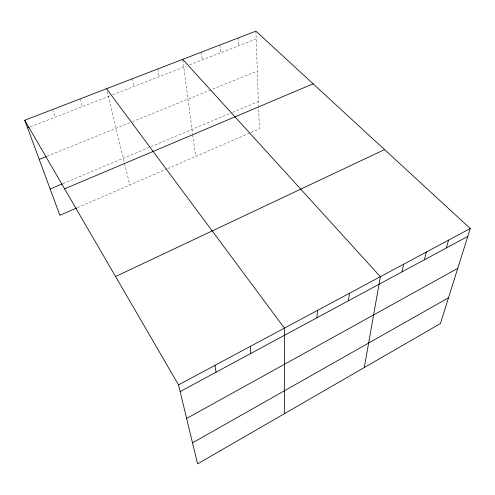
<?xml version="1.0" encoding="UTF-8"?>
<svg xmlns="http://www.w3.org/2000/svg" width="495" height="495" viewBox="0 0 495 495"><rect width="100%" height="100%" fill="white"/><g stroke="black" fill="none" stroke-linecap="round" stroke-linejoin="round"><path stroke-width="0.37" stroke-dasharray="2.48 1.86" d="M77.375 207.714L167.038 168.857M167.743 168.554L250.161 132.839M250.866 132.53L259.368 128.849L258.582 106.673M62.976 183.614L150.183 146.99M150.876 146.699L231.895 112.674M232.582 112.39L258.396 101.549M47.013 156.253L131.491 122.036M132.19 121.751L257.313 71.07M30.418 126.813L109.822 95.9M112.674 94.786L186.584 66.014M189.443 64.901L256.175 38.926M52.668 109.475L55.168 117.179M79.918 98.969L82.096 106.691M107.205 91.532L124.394 162.564M124.567 163.282L129.82 184.988M132.505 78.699L134.083 86.452M157.886 68.91L159.186 76.682M182.785 60.056L192.611 134.027M192.71 134.795L195.593 156.488M201.471 52.111L202.306 59.895M219.929 44.995L220.572 52.786M238.064 38.004L238.522 45.794M255.896 31.129L258.557 105.942"/><path stroke-width="0.74" d="M284.34 413.74L284.408 328.129L106.518 88.716M316.949 317.771L317.425 310.427M348.474 300.762L349.396 293.294M364.314 367.519L380.364 276.693L182.692 59.351M401.996 271.885L403.642 264.212M424.432 259.776L426.368 252.029M446.354 247.952L448.563 240.131M470.25 228.511L440.426 323.538L197.579 463.871L178.522 384.887L24.75 120.236L255.896 31.129L470.25 228.511L178.522 384.887M192.512 442.858L448.507 297.798M186.621 418.467L457.751 268.333M180.137 391.588L467.775 236.393M115.564 276.532L384.553 149.601M76.669 208.018L59.87 215.3L24.75 120.236M64.61 188.843L313.125 83.828M50.15 189.003L62.265 183.917M39.223 159.409L46.307 156.538M27.584 127.914L29.001 127.364M215.016 365.322L216.055 372.209M250.291 346.413L250.792 353.467"/></g></svg>
